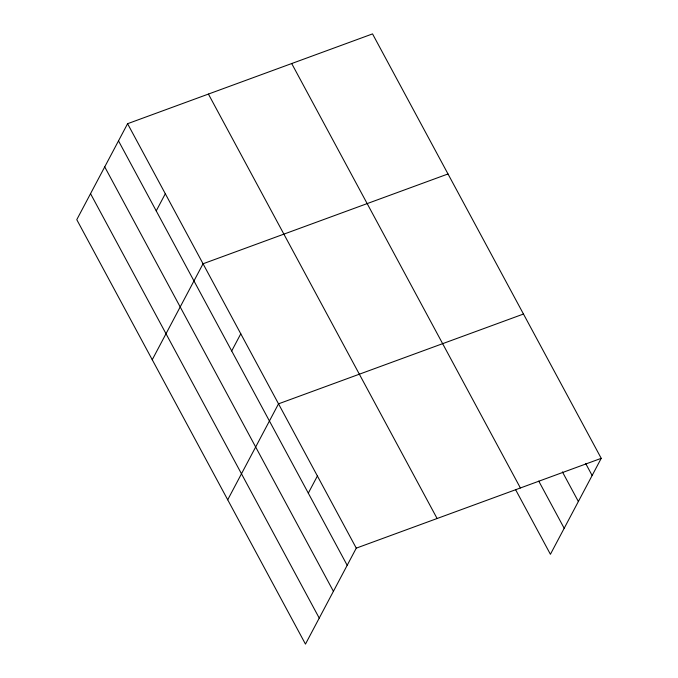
<?xml version="1.0" encoding="UTF-8"?>
<svg xmlns="http://www.w3.org/2000/svg" width="678" height="678" viewBox="0 0 678 678"><rect width="100%" height="100%" fill="white"/><g stroke="black" fill="none" stroke-linecap="round" stroke-linejoin="round"><path stroke-width="1.02" d="M127.583 123.71L76.775 219.664L305.464 644.1L356.272 548.146L601.225 458.336L372.536 33.9L127.583 123.71L356.272 548.146M156.228 210.9L165.313 193.739M152.245 359.73L203.053 263.767L448.005 173.966M231.698 350.967L240.783 333.805M227.715 499.788L278.514 403.834L523.467 314.033M308.304 493.152L317.397 475.99M601.225 458.336L550.417 554.29L515.526 489.541M585.656 463.472L592.14 475.498M562.418 471.896L578.368 501.5M538.764 481.117L564.189 528.289M291.701 63.537L520.39 487.974M208.417 94.073L437.107 518.509M118.497 140.863L347.187 565.308M104.726 166.873L333.415 591.309M90.538 193.662L319.236 618.099"/></g></svg>
